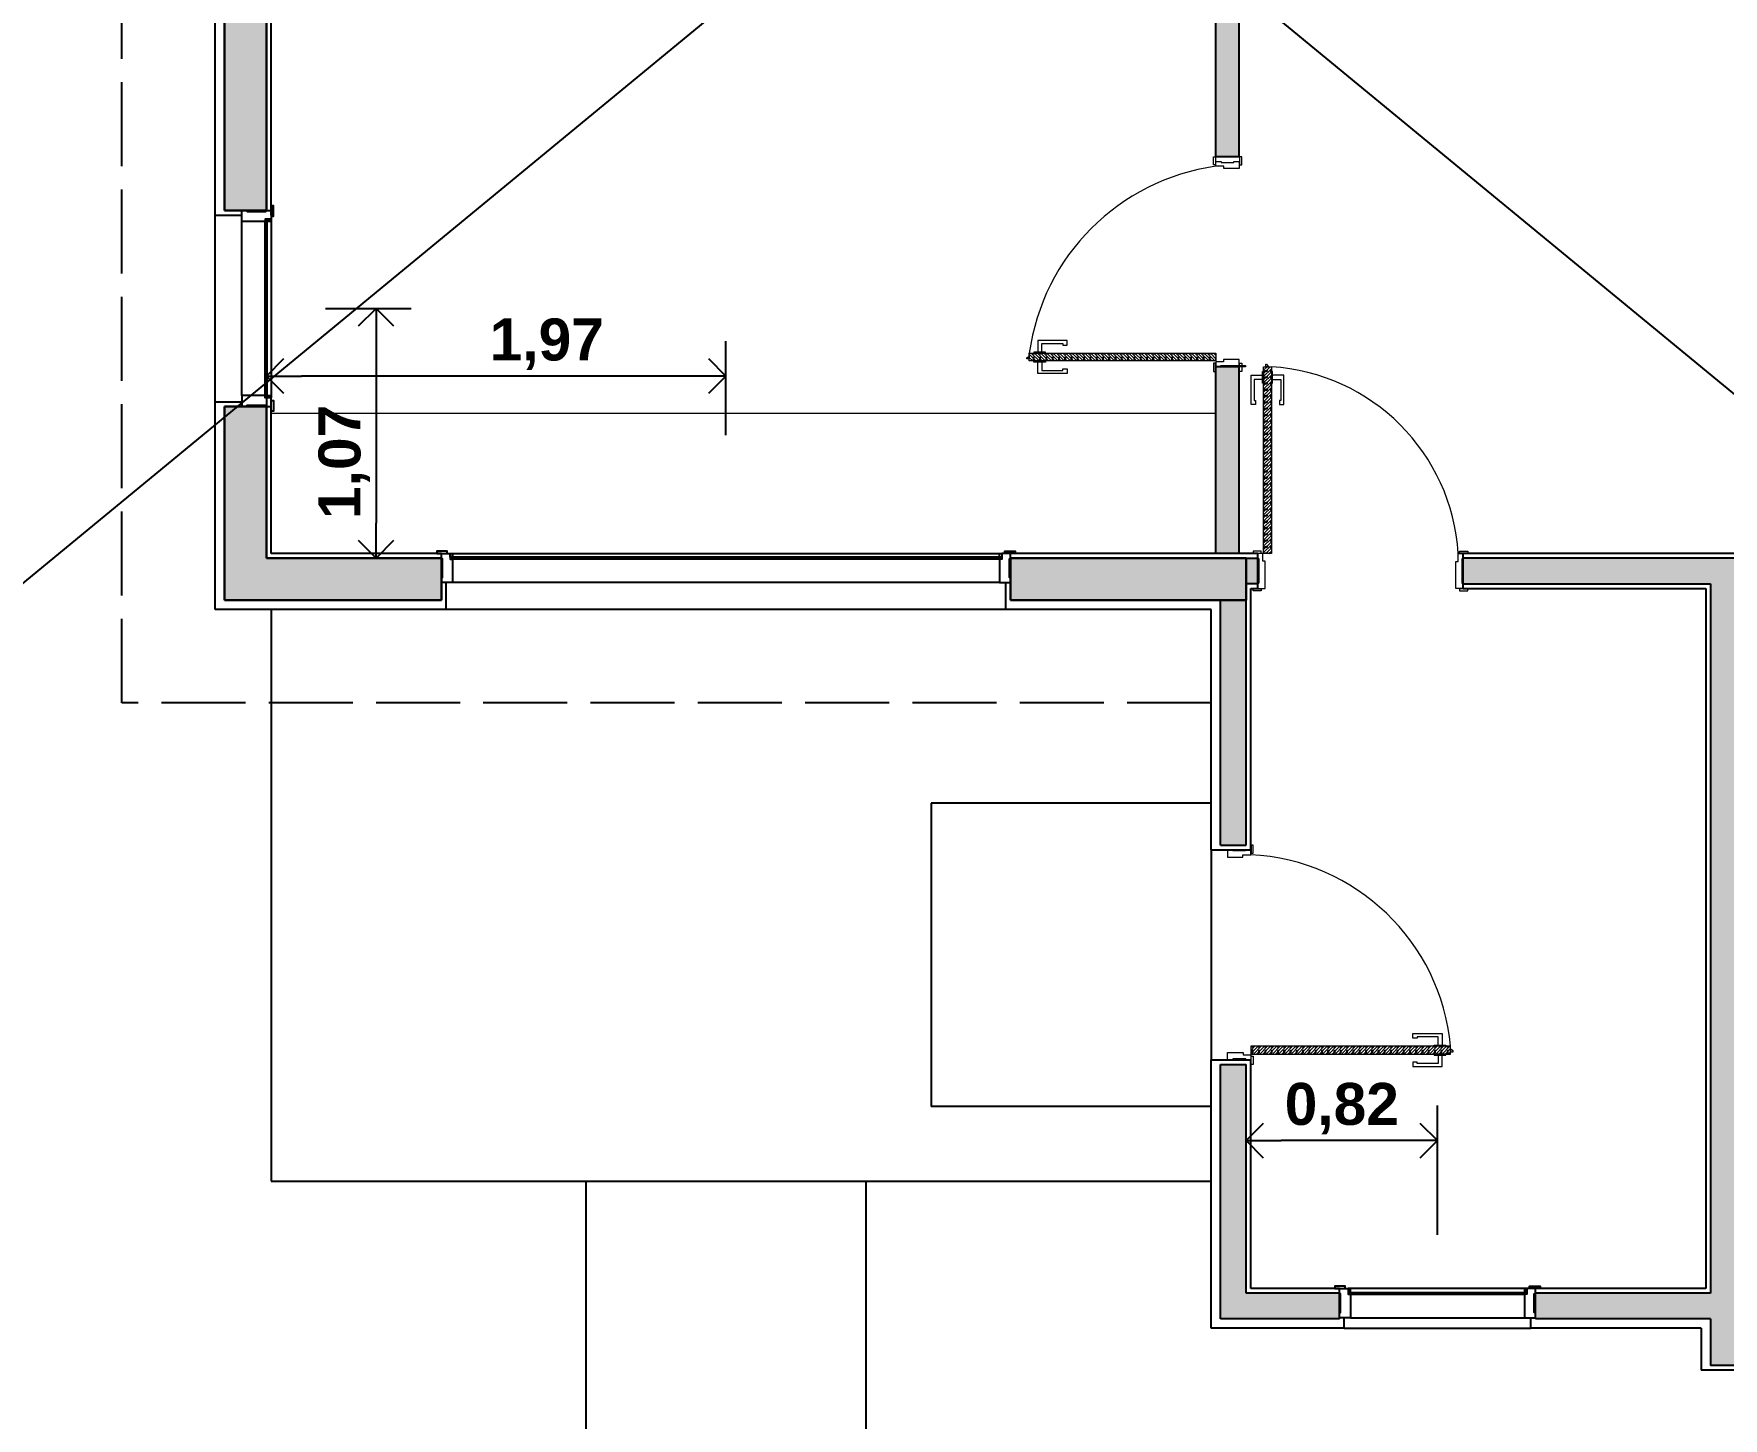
# Model space of a CAD drawing. Header units: millimetres. Extents: x 1416 to 3571, y 1446 to 1743.
# Drawn here: x 1431.15 to 1438.39, y 1486.88 to 1492.81 of the extents above; entities that cross this region are included whole.
import ezdxf

# ---------------------------------------------------------------- set-up
doc = ezdxf.new("R2010")
doc.units = ezdxf.units.MM
doc.header["$PDMODE"] = 3
doc.linetypes.add('ACAD_ISO02W100', pattern=[15, 12, -3])
for name, color, linetype in [('2 - Pisos', 252, 'Continuous'), ('2-Muro 15', 160, 'Continuous'), ('2-Revoques', 7, 'Continuous'), ('2-Sanitarios', 86, 'Continuous'), ('3-Replanteo Carpinterías', 30, 'Continuous'), ('3-Ventanas', 7, 'Continuous')]:
    doc.layers.add(name, color=color, linetype=linetype)
doc.layers.add('2-Muro 20', color=10, linetype='Continuous', lineweight=30)
doc.layers.add('3-Puertas', color=7, linetype='Continuous', lineweight=0)
doc.layers.add('madera', color=7, linetype='Continuous', lineweight=18, true_color=0x997033)
doc.styles.add('SANSSERIFBOLD', font='sasb____.pfb')
doc.dimstyles.new('cota de flecha 1en100', dxfattribs={"dimtxt": 0.18, "dimasz": 0.15, "dimexe": 0.15, "dimexo": 0, "dimgap": 0.025, "dimtad": 1, "dimtxsty": 'SANSSERIFBOLD', "dimblk": 'OPEN90', "dimcen": 0.3, "dimadec": 0, "dimazin": 0, "dimtfac": 1, "dimtmove": 0, "dimatfit": 3, "dimldrblk": 'OPEN90', "dimfxl": 1, "dimarcsym": 0})
pattern_1 = [(0, (-91.191726, 0), (0.009921875, 0.01984375), [0, -0.01984375])]

# ---------------------------------------------------------------- blocks, each defined once
blk = doc.blocks.new('_Open90')
at = {"color": 0, "linetype": 'ByBlock', "lineweight": -2}
for p, q in [((-0.5, 0.5), (0, 0)), ((0, 0), (-1, 0)), ((0, 0), (-0.5, -0.5))]:
    blk.add_line(p, q, dxfattribs=at)
blk = doc.blocks.new('*D93')
at = {"layer": '3-Replanteo Carpinterías', "color": 0, "lineweight": -2}
for p, q in [((1432.3963, 1491.6359), (1432.7637, 1491.6359)), ((1432.6137, 1491.4859), (1432.6137, 1490.7159)), ((1432.3728, 1490.5659), (1432.7637, 1490.5659))]:
    blk.add_line(p, q, dxfattribs=at)
at = {"layer": 'Defpoints', "color": 0}
for p in [(1432.3963, 1491.6359), (1432.3728, 1490.5659), (1432.6137, 1490.5659)]:
    blk.add_point(p, dxfattribs=at)
at = {"layer": '3-Replanteo Carpinterías', "color": 0, "lineweight": -2, "xscale": 0.15, "yscale": 0.15, "zscale": 0.15}
for p, rotation in [((1432.6137, 1491.6359), 90), ((1432.6137, 1490.5659), 270)]:
    blk.add_blockref('_Open90', p, dxfattribs=dict(at, rotation=rotation))
at = {"layer": '3-Replanteo Carpinterías', "color": 0, "insert": (1432.4771, 1490.9783), "char_height": 0.18, "attachment_point": 5, "rotation": 90, "style": 'SANSSERIFBOLD'}
blk.add_mtext('1,07', dxfattribs=at)
blk = doc.blocks.new('*D96')
at = {"layer": '3-Replanteo Carpinterías', "color": 0, "lineweight": -2}
for p, q in [((1432.1435, 1491.5612), (1432.1435, 1491.1959)), ((1434.1135, 1491.092), (1434.1135, 1491.4959)), ((1433.9635, 1491.3459), (1432.2935, 1491.3459))]:
    blk.add_line(p, q, dxfattribs=at)
at = {"layer": 'Defpoints', "color": 0}
for p in [(1432.1435, 1491.5612), (1432.1435, 1491.3459), (1434.1135, 1491.092)]:
    blk.add_point(p, dxfattribs=at)
at = {"layer": '3-Replanteo Carpinterías', "color": 0, "lineweight": -2, "xscale": 0.15, "yscale": 0.15, "zscale": 0.15, "rotation": 180}
blk.add_blockref('_Open90', (1432.1435, 1491.3459), dxfattribs=at)
at = {"layer": '3-Replanteo Carpinterías', "color": 0, "lineweight": -2, "xscale": 0.15, "yscale": 0.15, "zscale": 0.15}
blk.add_blockref('_Open90', (1434.1135, 1491.3459), dxfattribs=at)
at = {"layer": '3-Replanteo Carpinterías', "color": 0, "insert": (1433.3455, 1491.4825), "char_height": 0.18, "attachment_point": 5, "style": 'SANSSERIFBOLD'}
blk.add_mtext('1,97', dxfattribs=at)
blk = doc.blocks.new('*D97')
at = {"layer": '3-Replanteo Carpinterías', "color": 0, "lineweight": -2}
for p, q in [((1436.3435, 1487.7929), (1436.3435, 1488.2201)), ((1437.1635, 1487.6662), (1437.1635, 1488.2201)), ((1437.0135, 1488.0701), (1436.4935, 1488.0701))]:
    blk.add_line(p, q, dxfattribs=at)
at = {"layer": 'Defpoints', "color": 0}
for p in [(1436.3435, 1488.0701), (1436.3435, 1487.7929), (1437.1635, 1487.6662)]:
    blk.add_point(p, dxfattribs=at)
at = {"layer": '3-Replanteo Carpinterías', "color": 0, "lineweight": -2, "xscale": 0.15, "yscale": 0.15, "zscale": 0.15, "rotation": 180}
blk.add_blockref('_Open90', (1436.3435, 1488.0701), dxfattribs=at)
at = {"layer": '3-Replanteo Carpinterías', "color": 0, "lineweight": -2, "xscale": 0.15, "yscale": 0.15, "zscale": 0.15}
blk.add_blockref('_Open90', (1437.1635, 1488.0701), dxfattribs=at)
at = {"layer": '3-Replanteo Carpinterías', "color": 0, "insert": (1436.7535, 1488.2067), "char_height": 0.18, "attachment_point": 5, "style": 'SANSSERIFBOLD'}
blk.add_mtext('0,82', dxfattribs=at)

msp = doc.modelspace()

# ---------------------------------------------------------------- hatches: boundary and pattern name
at = {"layer": '2-Muro 15'}
h = msp.add_hatch(dxfattribs=at)
h.set_pattern_fill('DOTS', color=256, scale=0.0125, style=0)
h.set_pattern_definition(pattern_1)
h.paths.add_polyline_path([(1442.1835, 1492.3159), (1441.8635, 1492.3159), (1441.6835, 1492.3159), (1439.5835, 1492.3159), (1439.5835, 1492.2059), (1442.1835, 1492.2059)])
h.paths.add_polyline_path([(1442.1835, 1490.5659), (1439.3735, 1490.5659), (1439.3735, 1490.4559), (1440.0935, 1490.4559), (1440.0935, 1487.2159), (1439.3335, 1487.2159), (1439.3335, 1487.1059), (1440.2035, 1487.1059), (1440.2035, 1490.4559), (1442.1835, 1490.4559)])
h.paths.add_polyline_path([(1438.4935, 1490.5659), (1437.2735, 1490.5659), (1437.2735, 1490.4559), (1438.3335, 1490.4559), (1438.3335, 1487.4159), (1437.5835, 1487.4159), (1437.5835, 1487.3059), (1438.3335, 1487.3059), (1438.3335, 1487.1059), (1438.4935, 1487.1059), (1438.4935, 1487.2159), (1438.4435, 1487.2159), (1438.4435, 1490.4559), (1438.4935, 1490.4559)])
h.paths.add_polyline_path([(1436.3435, 1490.3859), (1436.2335, 1490.3859), (1436.2335, 1489.3359), (1436.3435, 1489.3359)])
h.paths.add_polyline_path([(1436.3935, 1490.5659), (1436.3435, 1490.5659), (1436.3435, 1490.4559), (1436.3935, 1490.4559)])
h.paths.add_polyline_path([(1436.3435, 1488.3959), (1436.2335, 1488.3959), (1436.2335, 1487.3059), (1436.7435, 1487.3059), (1436.7435, 1487.4159), (1436.3435, 1487.4159)])
at = {"layer": '2-Muro 20'}
h = msp.add_hatch(dxfattribs=at)
h.set_pattern_fill('DOTS', color=256, scale=0.0125, style=0)
h.set_pattern_definition(pattern_1)
h.paths.add_polyline_path([(1439.5935, 1495.3559), (1439.5935, 1495.5359), (1438.9835, 1495.5359), (1438.9835, 1495.3559)])
h.paths.add_polyline_path([(1441.8635, 1495.5359), (1441.6335, 1495.5359), (1441.6335, 1495.3559), (1441.6835, 1495.3559), (1441.6835, 1495.3059), (1441.8635, 1495.3059)])
h.paths.add_polyline_path([(1441.6835, 1492.3159), (1441.8635, 1492.3159), (1441.8635, 1494.7159), (1441.6835, 1494.7159)])
h.paths.add_polyline_path([(1442.3635, 1492.3159), (1442.1835, 1492.3159), (1442.1835, 1491.3559), (1442.3635, 1491.3559)])
h.paths.add_polyline_path([(1442.3635, 1490.4559), (1442.3635, 1490.6159), (1442.1835, 1490.6159), (1442.1835, 1490.4559)])
h.paths.add_polyline_path([(1431.9635, 1492.0559), (1432.1435, 1492.0559), (1432.1435, 1494.4659), (1431.9635, 1494.4659)])
h.paths.add_polyline_path([(1432.8935, 1495.3559), (1432.8935, 1495.5359), (1431.9635, 1495.5359), (1431.9635, 1495.3059), (1432.1435, 1495.3059), (1432.1435, 1495.3559)])
h.paths.add_polyline_path([(1435.3335, 1495.5359), (1435.3335, 1495.3559), (1436.5435, 1495.3559), (1436.5435, 1495.5359)])
h.paths.add_polyline_path([(1435.3335, 1490.5659), (1435.3335, 1490.3859), (1436.3435, 1490.3859), (1436.3435, 1490.5659)])
h.paths.add_polyline_path([(1432.8935, 1490.3859), (1432.8935, 1490.5659), (1432.1435, 1490.5659), (1432.1435, 1491.2159), (1431.9635, 1491.2159), (1431.9635, 1490.3859)])
at = {"layer": '2-Revoques'}
h = msp.add_hatch(dxfattribs=at)
h.set_pattern_fill('DOTS', color=256, scale=0.0125, style=0)
h.set_pattern_definition(pattern_1)
h.paths.add_polyline_path([(1439.3735, 1489.4259), (1439.3735, 1489.4034), (1439.3735, 1489.3259), (1440.0635, 1489.3259), (1440.0635, 1489.4259)])
h.paths.add_polyline_path([(1436.2135, 1490.5859), (1436.3135, 1490.5859), (1436.3135, 1491.3859), (1436.2135, 1491.3859)])
h.paths.add_polyline_path([(1436.3135, 1495.3356), (1436.2135, 1495.3356), (1436.2135, 1492.2859), (1436.3135, 1492.2859)])
h.paths.add_polyline_path([(1438.4935, 1489.4259), (1438.4735, 1489.4259), (1438.4735, 1489.3259), (1438.4935, 1489.3259), (1438.4935, 1489.3484)])
at = {"layer": '3-Puertas'}
h = msp.add_hatch(dxfattribs=at)
h.set_pattern_fill('CORK', color=252, scale=0.003, angle=855, style=0)
h.set_pattern_definition([(135, (1552.006792, 1369.808125), (-0.0067351921, -0.0067351921), []), (270, (1552.006792, 1369.81486), (0.02694078, -1e-17), [0.01347039, -0.01347039]), (270, (1552.005108, 1369.816544), (0.02694078, -1e-17), [0.01347039, -0.01347039]), (270, (1552.003424, 1369.818228), (0.02694078, -1e-17), [0.01347039, -0.01347039])])
h.paths.add_polyline_path([(1435.4138, 1491.444), (1436.2138, 1491.444), (1436.2138, 1491.4108), (1435.4138, 1491.4108)])
h = msp.add_hatch(dxfattribs=at)
h.set_pattern_fill('CORK', color=252, scale=0.003, angle=765, style=0)
h.set_pattern_definition([(45, (1314.815751, 1374.792643), (-0.0067351921, 0.0067351921), []), (180, (1314.822486, 1374.792643), (-1e-17, -0.02694078), [0.01347039, -0.01347039]), (180, (1314.82417, 1374.794326), (-1e-17, -0.02694078), [0.01347039, -0.01347039]), (180, (1314.825854, 1374.79601), (-1e-17, -0.02694078), [0.01347039, -0.01347039])])
h.paths.add_polyline_path([(1436.4516, 1491.3856), (1436.4516, 1490.5856), (1436.4184, 1490.5856), (1436.4184, 1491.3856)])
h = msp.add_hatch(dxfattribs=at)
h.set_pattern_fill('CORK', color=252, scale=0.003, angle=675, style=0)
h.set_pattern_definition([(45, (1320.470269, 1366.838125), (0.0067351921, -0.0067351921), []), (270, (1320.470269, 1366.84486), (-0.02694078, -1e-17), [0.01347039, -0.01347039]), (270, (1320.471952, 1366.846544), (-0.02694078, -1e-17), [0.01347039, -0.01347039]), (270, (1320.473636, 1366.848228), (-0.02694078, -1e-17), [0.01347039, -0.01347039])])
h.paths.add_polyline_path([(1437.22, 1488.474), (1436.3633, 1488.474), (1436.3633, 1488.4408), (1437.22, 1488.4408)])

# ---------------------------------------------------------------- linework, layer by layer
at = {"color": 2, "linetype": 'ACAD_ISO02W100', "ltscale": 0.03}
for p, q in [((1431.5235, 1489.9459), (1431.5235, 1498.4759)), ((1436.1935, 1489.9459), (1431.5235, 1489.9459))]:
    msp.add_line(p, q, dxfattribs=at)
at = {"layer": '2 - Pisos'}
for p, q in [((1432.1635, 1490.3459), (1432.1635, 1487.8959)), ((1436.1935, 1489.5159), (1434.9935, 1489.5159)), ((1434.9935, 1489.5159), (1434.9935, 1488.2159)), ((1436.1935, 1489.3159), (1436.1935, 1488.4159)), ((1436.1935, 1488.2159), (1434.9935, 1488.2159)), ((1432.1635, 1487.8959), (1436.1935, 1487.8959)), ((1433.5135, 1487.8959), (1433.5135, 1482.0859)), ((1434.7135, 1487.8959), (1434.7135, 1482.0859))]:
    msp.add_line(p, q, dxfattribs=at)
at = {"layer": '2-Muro 15'}
for p, q in [((1436.3435, 1490.5659), (1436.3935, 1490.5659)), ((1436.3935, 1490.5659), (1436.3935, 1490.4559)), ((1438.4935, 1490.5659), (1437.2735, 1490.5659)), ((1437.2735, 1490.4559), (1437.2735, 1490.5659)), ((1436.3935, 1490.4559), (1436.3435, 1490.4559)), ((1437.2735, 1490.4559), (1438.3335, 1490.4559)), ((1438.3335, 1490.4559), (1438.3335, 1487.4159)), ((1436.2335, 1489.3359), (1436.2335, 1490.3859)), ((1436.3435, 1489.3359), (1436.3435, 1490.3859)), ((1436.2335, 1489.3359), (1436.3435, 1489.3359)), ((1436.2335, 1487.3059), (1436.2335, 1488.3959)), ((1436.2335, 1488.3959), (1436.3435, 1488.3959)), ((1436.3435, 1487.4159), (1436.3435, 1488.3959)), ((1436.7435, 1487.4159), (1436.3435, 1487.4159)), ((1436.7435, 1487.3059), (1436.7435, 1487.4159)), ((1436.7435, 1487.3159), (1436.7435, 1487.4159)), ((1438.3335, 1487.4159), (1437.5835, 1487.4159)), ((1437.5835, 1487.3059), (1437.5835, 1487.4159)), ((1437.5835, 1487.3159), (1437.5835, 1487.4159)), ((1436.7435, 1487.3059), (1436.2335, 1487.3059)), ((1438.3335, 1487.3059), (1437.5835, 1487.3059)), ((1438.3335, 1487.3059), (1438.3335, 1487.1059)), ((1438.4935, 1487.1059), (1438.3335, 1487.1059))]:
    msp.add_line(p, q, dxfattribs=at)
at = {"layer": '2-Muro 20'}
for p, q in [((1431.9635, 1492.0559), (1431.9635, 1494.4659)), ((1432.1435, 1492.0559), (1432.1435, 1494.4659)), ((1432.1435, 1492.0559), (1431.9635, 1492.0559)), ((1431.9635, 1490.3859), (1431.9635, 1491.2159)), ((1432.1435, 1491.2159), (1431.9635, 1491.2159)), ((1432.1435, 1490.5659), (1432.1435, 1491.2159)), ((1432.8935, 1490.5659), (1432.1435, 1490.5659)), ((1432.8935, 1490.5659), (1432.8935, 1490.3859)), ((1436.3435, 1490.5659), (1435.3335, 1490.5659)), ((1435.3335, 1490.5659), (1435.3335, 1490.3859)), ((1436.3435, 1490.3859), (1436.3435, 1490.5659)), ((1432.8935, 1490.3859), (1431.9635, 1490.3859)), ((1436.3435, 1490.3859), (1435.3335, 1490.3859))]:
    msp.add_line(p, q, dxfattribs=at)
at = {"layer": '2-Revoques'}
for p, q in [((1436.2135, 1492.2859), (1436.2135, 1495.3359)), ((1436.3135, 1492.2859), (1436.3135, 1495.3359)), ((1431.9235, 1492.0359), (1431.9235, 1494.4859)), ((1432.1635, 1492.0359), (1432.1635, 1494.4659)), ((1436.3135, 1492.2859), (1436.2135, 1492.2859)), ((1436.2135, 1490.5859), (1436.2135, 1491.3859)), ((1436.3135, 1491.3859), (1436.2135, 1491.3859)), ((1436.3135, 1490.5859), (1436.3135, 1491.3859)), ((1431.9235, 1490.3459), (1431.9235, 1491.2359)), ((1432.1635, 1490.5859), (1432.1635, 1491.2359)), ((1432.8935, 1490.5859), (1432.1635, 1490.5859)), ((1436.3935, 1490.5859), (1435.3335, 1490.5859)), ((1436.3935, 1490.4359), (1436.3935, 1490.5859)), ((1438.4935, 1490.5859), (1437.2735, 1490.5859)), ((1437.2735, 1490.4359), (1437.2735, 1490.5859)), ((1436.3635, 1489.3159), (1436.3635, 1490.4359)), ((1436.3635, 1490.4359), (1436.3935, 1490.4359)), ((1437.2735, 1490.4359), (1438.3135, 1490.4359)), ((1438.3135, 1490.4359), (1438.3135, 1487.4359)), ((1432.9135, 1490.3459), (1431.9235, 1490.3459)), ((1436.1935, 1490.3459), (1435.3135, 1490.3459)), ((1436.1935, 1489.3159), (1436.1935, 1490.3459)), ((1436.1935, 1489.3159), (1436.3635, 1489.3159)), ((1436.1935, 1487.2659), (1436.1935, 1488.4159)), ((1436.1935, 1488.4159), (1436.3635, 1488.4159)), ((1436.3635, 1487.4359), (1436.3635, 1488.4159)), ((1436.7435, 1487.4359), (1436.3635, 1487.4359)), ((1438.3135, 1487.4359), (1437.5835, 1487.4359)), ((1436.7635, 1487.2659), (1436.1935, 1487.2659)), ((1438.2935, 1487.2659), (1437.5635, 1487.2659)), ((1438.2935, 1487.2659), (1438.2935, 1487.0859)), ((1438.5135, 1487.0859), (1438.2935, 1487.0859))]:
    msp.add_line(p, q, dxfattribs=at)
for points in [[(1431.9235, 1492.0359), (1432.0385, 1492.0359), (1432.0385, 1492.0559), (1432.1635, 1492.0559)], [(1431.9235, 1491.2359), (1432.0385, 1491.2359), (1432.0385, 1491.2159), (1432.1635, 1491.2159)], [(1432.9135, 1490.3459), (1432.9135, 1490.4609), (1432.8935, 1490.4609), (1432.8935, 1490.5863)], [(1435.3135, 1490.3459), (1435.3135, 1490.4609), (1435.3335, 1490.4609), (1435.3335, 1490.5863)], [(1436.7635, 1487.2659), (1436.7635, 1487.3109), (1436.7435, 1487.3109), (1436.7435, 1487.4359)], [(1437.5635, 1487.2659), (1437.5635, 1487.3109), (1437.5835, 1487.3109), (1437.5835, 1487.4359)]]:
    msp.add_lwpolyline(points, dxfattribs=at)
at = {"layer": '2-Sanitarios'}
for p, q in [((1454.1141, 1478.355), (1416.4031, 1509.4147)), ((1454.1141, 1509.4147), (1416.4031, 1478.355))]:
    msp.add_line(p, q, dxfattribs=at)
at = {"layer": '3-Puertas', "color": 2}
for points in [[(1436.2128, 1492.2859), (1436.2128, 1492.2509), (1436.2031, 1492.2509), (1436.2031, 1492.2859), (1436.2128, 1492.2859)], [(1436.2135, 1492.2447), (1436.2135, 1492.2447), (1436.2135, 1492.2447), (1436.2135, 1492.2659), (1436.236, 1492.2659), (1436.236, 1492.261), (1436.291, 1492.261), (1436.291, 1492.2659), (1436.3135, 1492.2659), (1436.3135, 1492.2659), (1436.3135, 1492.2347), (1436.3135, 1492.2347), (1436.3135, 1492.2347), (1436.3135, 1492.2347), (1436.2479, 1492.2347), (1436.2479, 1492.2347), (1436.2479, 1492.2347), (1436.2479, 1492.2447), (1436.2135, 1492.2447)], [(1436.3147, 1492.2859), (1436.3147, 1492.2509), (1436.3243, 1492.2509), (1436.3243, 1492.2859), (1436.3147, 1492.2859)], [(1436.2128, 1491.3659), (1436.2128, 1491.4009), (1436.2031, 1491.4009), (1436.2031, 1491.3659), (1436.2128, 1491.3659)], [(1436.2135, 1491.4071), (1436.2135, 1491.4071), (1436.2135, 1491.4071), (1436.2135, 1491.3859), (1436.2352, 1491.3859), (1436.2352, 1491.3908), (1436.341, 1491.3908), (1436.341, 1491.3859), (1436.3135, 1491.3859), (1436.3135, 1491.3859), (1436.3135, 1491.4171), (1436.3135, 1491.4171), (1436.3135, 1491.4171), (1436.3135, 1491.4171), (1436.247, 1491.4171), (1436.247, 1491.4171), (1436.247, 1491.4171), (1436.247, 1491.4071), (1436.2135, 1491.4071)], [(1436.3147, 1491.3659), (1436.3147, 1491.4007), (1436.3243, 1491.4007), (1436.3243, 1491.3659), (1436.3147, 1491.3659)], [(1436.3735, 1490.5867), (1436.4085, 1490.5867), (1436.4085, 1490.5963), (1436.3735, 1490.5963), (1436.3735, 1490.5867)], [(1436.4147, 1490.5859), (1436.4147, 1490.5859), (1436.4147, 1490.5859), (1436.3935, 1490.5859), (1436.3935, 1490.5643), (1436.3984, 1490.5643), (1436.3984, 1490.4584), (1436.3935, 1490.4584), (1436.3935, 1490.4359), (1436.3935, 1490.4359), (1436.4247, 1490.4359), (1436.4247, 1490.4359), (1436.4247, 1490.4359), (1436.4247, 1490.4359), (1436.4247, 1490.5524), (1436.4247, 1490.5524), (1436.4247, 1490.5524), (1436.4147, 1490.5524), (1436.4147, 1490.5859)], [(1437.2523, 1490.5859), (1437.2523, 1490.5859), (1437.2523, 1490.5859), (1437.2735, 1490.5859), (1437.2735, 1490.5634), (1437.2686, 1490.5634), (1437.2686, 1490.4584), (1437.2735, 1490.4584), (1437.2735, 1490.4359), (1437.2735, 1490.4359), (1437.2423, 1490.4359), (1437.2423, 1490.4359), (1437.2423, 1490.4359), (1437.2423, 1490.4359), (1437.2423, 1490.5515), (1437.2423, 1490.5515), (1437.2423, 1490.5515), (1437.2523, 1490.5515), (1437.2523, 1490.5859)], [(1437.2935, 1490.5867), (1437.2586, 1490.5867), (1437.2586, 1490.5963), (1437.2935, 1490.5963), (1437.2935, 1490.5867)], [(1436.3735, 1490.4348), (1436.4084, 1490.4348), (1436.4084, 1490.4251), (1436.3735, 1490.4251), (1436.3735, 1490.4348)], [(1437.2935, 1490.4348), (1437.2586, 1490.4348), (1437.2586, 1490.4251), (1437.2935, 1490.4251), (1437.2935, 1490.4348)], [(1436.3635, 1489.2947), (1436.3635, 1489.2947), (1436.3635, 1489.2947), (1436.3635, 1489.3159), (1436.341, 1489.3159), (1436.341, 1489.311), (1436.286, 1489.311), (1436.286, 1489.3159), (1436.2635, 1489.3159), (1436.2635, 1489.3159), (1436.2635, 1489.2847), (1436.2635, 1489.2847), (1436.2635, 1489.2847), (1436.2635, 1489.2847), (1436.3292, 1489.2847), (1436.3292, 1489.2847), (1436.3292, 1489.2847), (1436.3292, 1489.2947), (1436.3635, 1489.2947)], [(1436.3643, 1489.3359), (1436.3643, 1489.3009), (1436.374, 1489.3009), (1436.374, 1489.3359), (1436.3643, 1489.3359)], [(1436.3635, 1488.4371), (1436.3635, 1488.4371), (1436.3635, 1488.4371), (1436.3635, 1488.4159), (1436.3419, 1488.4159), (1436.3419, 1488.4208), (1436.286, 1488.4208), (1436.286, 1488.4159), (1436.2635, 1488.4159), (1436.2635, 1488.4159), (1436.2635, 1488.4471), (1436.2635, 1488.4471), (1436.2635, 1488.4471), (1436.2635, 1488.4471), (1436.33, 1488.4471), (1436.33, 1488.4471), (1436.33, 1488.4471), (1436.33, 1488.4371), (1436.3635, 1488.4371)], [(1436.3643, 1488.3959), (1436.3643, 1488.4309), (1436.374, 1488.4309), (1436.374, 1488.3959), (1436.3643, 1488.3959)]]:
    msp.add_lwpolyline(points, dxfattribs=at)
for points in [[(1435.4138, 1491.444), (1436.2138, 1491.444), (1436.2138, 1491.4108), (1435.4138, 1491.4108)], [(1436.4516, 1491.3856), (1436.4516, 1490.5856), (1436.4184, 1490.5856), (1436.4184, 1491.3856)], [(1437.22, 1488.474), (1436.3633, 1488.474), (1436.3633, 1488.4408), (1437.22, 1488.4408)]]:
    msp.add_lwpolyline(points, close=True, dxfattribs=at)
at = {"layer": '3-Puertas', "color": 7}
for points in [[(1435.4338, 1491.449), (1435.4338, 1491.444), (1435.4838, 1491.444), (1435.4838, 1491.449)], [(1435.4138, 1491.4314), (1435.4138, 1491.4197), (1435.4027, 1491.4197), (1435.4027, 1491.4237)], [(1435.4338, 1491.4058), (1435.4338, 1491.4108), (1435.4838, 1491.4108), (1435.4838, 1491.4058)], [(1436.439, 1491.3856), (1436.4274, 1491.3856), (1436.4274, 1491.3968), (1436.4313, 1491.3968)], [(1436.4134, 1491.3656), (1436.4184, 1491.3656), (1436.4184, 1491.3156), (1436.4134, 1491.3156)], [(1436.4566, 1491.3656), (1436.4516, 1491.3656), (1436.4516, 1491.3156), (1436.4566, 1491.3156)], [(1437.2, 1488.479), (1437.2, 1488.474), (1437.15, 1488.474), (1437.15, 1488.479)], [(1437.2, 1488.4358), (1437.2, 1488.4408), (1437.15, 1488.4408), (1437.15, 1488.4358)], [(1437.22, 1488.4614), (1437.22, 1488.4497), (1437.2312, 1488.4497), (1437.2312, 1488.4537)]]:
    msp.add_lwpolyline(points, close=True, dxfattribs=at)
for points in [[(1435.4678, 1491.449), (1435.4678, 1491.485), (1435.5577, 1491.485), (1435.5577, 1491.4783), (1435.5758, 1491.4783), (1435.5758, 1491.498), (1435.4498, 1491.498), (1435.4498, 1491.449)], [(1435.4678, 1491.4058), (1435.4678, 1491.3698), (1435.5577, 1491.3698), (1435.5577, 1491.3765), (1435.5758, 1491.3765), (1435.5758, 1491.3568), (1435.4498, 1491.3568), (1435.4498, 1491.4058)], [(1436.4134, 1491.3316), (1436.3774, 1491.3316), (1436.3774, 1491.2417), (1436.3841, 1491.2417), (1436.3841, 1491.2236), (1436.3644, 1491.2236), (1436.3644, 1491.3496), (1436.4134, 1491.3496)], [(1436.4566, 1491.3316), (1436.4926, 1491.3316), (1436.4926, 1491.2417), (1436.4859, 1491.2417), (1436.4859, 1491.2236), (1436.5056, 1491.2236), (1436.5056, 1491.3496), (1436.4566, 1491.3496)], [(1437.166, 1488.479), (1437.166, 1488.515), (1437.0761, 1488.515), (1437.0761, 1488.5083), (1437.058, 1488.5083), (1437.058, 1488.528), (1437.184, 1488.528), (1437.184, 1488.479)], [(1437.166, 1488.4358), (1437.166, 1488.3998), (1437.0761, 1488.3998), (1437.0761, 1488.4065), (1437.058, 1488.4065), (1437.058, 1488.3868), (1437.184, 1488.3868), (1437.184, 1488.4358)]]:
    msp.add_lwpolyline(points, dxfattribs=at)
at = {"layer": '3-Puertas', "color": 251}
for centre, radius, start, end in [((1436.3435, 1491.3152), 0.9386, 97.95983, 172.10956), ((1436.3996, 1490.5328), 0.8544, 3.56312, 86.50627), ((1436.3171, 1488.3889), 0.907, 5.38255, 87.06357)]:
    msp.add_arc(centre, radius, start, end, dxfattribs=at)
at = {"layer": '3-Ventanas'}
for p, q in [((1431.9235, 1491.2359), (1431.9235, 1492.0359)), ((1432.0385, 1491.2631), (1432.0385, 1492.0087)), ((1432.1635, 1492.0087), (1432.1635, 1491.2631)), ((1432.9407, 1490.5859), (1435.2864, 1490.5859)), ((1435.2863, 1490.4609), (1432.9407, 1490.4609)), ((1435.3135, 1490.3459), (1432.9135, 1490.3459)), ((1437.5364, 1487.4359), (1436.7907, 1487.4359)), ((1436.7635, 1487.2659), (1437.5635, 1487.2659)), ((1436.7907, 1487.3109), (1437.5364, 1487.3109))]:
    msp.add_line(p, q, dxfattribs=at)
at = {"layer": '3-Ventanas', "color": 252}
for p, q in [((1432.1386, 1491.2631), (1432.1386, 1492.0087)), ((1435.2863, 1490.561), (1432.9407, 1490.561)), ((1436.7907, 1487.411), (1437.5364, 1487.411))]:
    msp.add_line(p, q, dxfattribs=at)
at = {"layer": '3-Ventanas', "color": 1}
for p, q in [((1432.14, 1492.0167), (1432.145, 1492.0167)), ((1432.14, 1492.0067), (1432.14, 1491.2651)), ((1432.145, 1492.0067), (1432.145, 1491.2651)), ((1432.14, 1491.2551), (1432.145, 1491.2551)), ((1432.9327, 1490.5624), (1432.9327, 1490.5674)), ((1432.9427, 1490.5674), (1435.2843, 1490.5674)), ((1432.9427, 1490.5624), (1435.2843, 1490.5624)), ((1435.2943, 1490.5624), (1435.2943, 1490.5674)), ((1436.7827, 1487.4124), (1436.7827, 1487.4174)), ((1437.5344, 1487.4174), (1436.7927, 1487.4174)), ((1437.5344, 1487.4124), (1436.7927, 1487.4124)), ((1437.5443, 1487.4124), (1437.5443, 1487.4174))]:
    msp.add_line(p, q, dxfattribs=at)
at = {"layer": '3-Ventanas', "color": 251}
for p, q in [((1432.147, 1491.2631), (1432.147, 1492.0087)), ((1435.2863, 1490.5693), (1432.9407, 1490.5693)), ((1436.7907, 1487.4193), (1437.5364, 1487.4193))]:
    msp.add_line(p, q, dxfattribs=at)
at = {"layer": '3-Ventanas', "color": 2}
for points in [[(1432.0385, 1492.0087), (1432.0385, 1492.0087), (1432.0385, 1492.0087), (1432.0385, 1492.0559), (1432.061, 1492.0559), (1432.061, 1492.051), (1432.141, 1492.051), (1432.141, 1492.0559), (1432.1635, 1492.0559), (1432.1635, 1492.0559), (1432.1635, 1492.0187), (1432.1635, 1492.0187), (1432.1635, 1492.0187), (1432.1635, 1492.0187), (1432.1386, 1492.0187), (1432.1386, 1492.0087), (1432.1386, 1492.0087), (1432.1386, 1492.0087), (1432.0385, 1492.0087)], [(1432.1639, 1492.0759), (1432.1639, 1492.0309), (1432.1736, 1492.0309), (1432.1736, 1492.0759), (1432.1639, 1492.0759)], [(1432.0385, 1491.2631), (1432.0385, 1491.2631), (1432.0385, 1491.2631), (1432.0385, 1491.2159), (1432.061, 1491.2159), (1432.061, 1491.2208), (1432.141, 1491.2208), (1432.141, 1491.2159), (1432.1635, 1491.2159), (1432.1635, 1491.2159), (1432.1635, 1491.2531), (1432.1635, 1491.2531), (1432.1635, 1491.2531), (1432.1635, 1491.2531), (1432.1386, 1491.2531), (1432.1386, 1491.2631), (1432.1386, 1491.2631), (1432.1386, 1491.2631), (1432.0385, 1491.2631)], [(1432.1639, 1491.1959), (1432.1639, 1491.2409), (1432.1736, 1491.2409), (1432.1736, 1491.1959), (1432.1639, 1491.1959)], [(1432.8735, 1490.5863), (1432.9185, 1490.5863), (1432.9185, 1490.596), (1432.8735, 1490.596), (1432.8735, 1490.5863)], [(1432.9407, 1490.4609), (1432.9407, 1490.4609), (1432.9407, 1490.4609), (1432.8935, 1490.4609), (1432.8935, 1490.4834), (1432.8984, 1490.4834), (1432.8984, 1490.5634), (1432.8935, 1490.5634), (1432.8935, 1490.5859), (1432.8935, 1490.5859), (1432.9307, 1490.5859), (1432.9307, 1490.5859), (1432.9307, 1490.5859), (1432.9307, 1490.5859), (1432.9307, 1490.561), (1432.9407, 1490.561), (1432.9407, 1490.561), (1432.9407, 1490.561), (1432.9407, 1490.4609)], [(1435.2863, 1490.4609), (1435.2863, 1490.4609), (1435.2863, 1490.4609), (1435.3335, 1490.4609), (1435.3335, 1490.4834), (1435.3286, 1490.4834), (1435.3286, 1490.5634), (1435.3335, 1490.5634), (1435.3335, 1490.5859), (1435.3335, 1490.5859), (1435.2963, 1490.5859), (1435.2963, 1490.5859), (1435.2963, 1490.5859), (1435.2963, 1490.5859), (1435.2963, 1490.561), (1435.2863, 1490.561), (1435.2863, 1490.561), (1435.2863, 1490.561), (1435.2863, 1490.4609)], [(1435.3535, 1490.5863), (1435.3086, 1490.5863), (1435.3086, 1490.596), (1435.3535, 1490.596), (1435.3535, 1490.5863)], [(1436.7235, 1487.4363), (1436.7685, 1487.4363), (1436.7685, 1487.446), (1436.7235, 1487.446), (1436.7235, 1487.4363)], [(1436.7907, 1487.3109), (1436.7907, 1487.3109), (1436.7907, 1487.3109), (1436.7435, 1487.3109), (1436.7435, 1487.3334), (1436.7484, 1487.3334), (1436.7484, 1487.4134), (1436.7435, 1487.4134), (1436.7435, 1487.4359), (1436.7435, 1487.4359), (1436.7807, 1487.4359), (1436.7807, 1487.4359), (1436.7807, 1487.4359), (1436.7807, 1487.4359), (1436.7807, 1487.411), (1436.7907, 1487.411), (1436.7907, 1487.411), (1436.7907, 1487.411), (1436.7907, 1487.3109)], [(1437.5363, 1487.3109), (1437.5363, 1487.3109), (1437.5363, 1487.3109), (1437.5835, 1487.3109), (1437.5835, 1487.3334), (1437.5786, 1487.3334), (1437.5786, 1487.4134), (1437.5835, 1487.4134), (1437.5835, 1487.4359), (1437.5835, 1487.4359), (1437.5463, 1487.4359), (1437.5463, 1487.4359), (1437.5463, 1487.4359), (1437.5463, 1487.4359), (1437.5463, 1487.411), (1437.5363, 1487.411), (1437.5363, 1487.411), (1437.5363, 1487.411), (1437.5363, 1487.3109)], [(1437.6035, 1487.4363), (1437.5586, 1487.4363), (1437.5586, 1487.446), (1437.6035, 1487.446), (1437.6035, 1487.4363)]]:
    msp.add_lwpolyline(points, dxfattribs=at)
at = {"layer": '3-Ventanas', "color": 1}
for points in [[(1432.14, 1492.0067), (1432.14, 1492.0167), (1432.145, 1492.0167), (1432.145, 1492.0067)], [(1432.14, 1491.2651), (1432.14, 1491.2551), (1432.145, 1491.2551), (1432.145, 1491.2651)], [(1432.9427, 1490.5624), (1432.9327, 1490.5624), (1432.9327, 1490.5674), (1432.9427, 1490.5674)], [(1435.2843, 1490.5624), (1435.2943, 1490.5624), (1435.2943, 1490.5674), (1435.2843, 1490.5674)], [(1436.7927, 1487.4124), (1436.7827, 1487.4124), (1436.7827, 1487.4174), (1436.7927, 1487.4174)], [(1437.5343, 1487.4124), (1437.5443, 1487.4124), (1437.5443, 1487.4174), (1437.5343, 1487.4174)]]:
    msp.add_lwpolyline(points, dxfattribs=at)
at = {"layer": '3-Ventanas', "color": 2}
for points in [[(1432.1635, 1492.0187), (1432.1635, 1492.0087), (1432.147, 1492.0087), (1432.147, 1492.0187)], [(1432.1635, 1491.2631), (1432.1635, 1491.2531), (1432.147, 1491.2531), (1432.147, 1491.2631)], [(1432.9307, 1490.5859), (1432.9407, 1490.5859), (1432.9407, 1490.5693), (1432.9307, 1490.5693)], [(1435.2864, 1490.5859), (1435.2963, 1490.5859), (1435.2963, 1490.5693), (1435.2864, 1490.5693)], [(1436.7907, 1487.4359), (1436.7807, 1487.4359), (1436.7807, 1487.4193), (1436.7907, 1487.4193)], [(1437.5463, 1487.4359), (1437.5364, 1487.4359), (1437.5364, 1487.4193), (1437.5463, 1487.4193)]]:
    msp.add_lwpolyline(points, close=True, dxfattribs=at)
at = {"layer": 'madera'}
msp.add_line((1436.2135, 1491.1859), (1432.1635, 1491.1859), dxfattribs=at)

# ---------------------------------------------------------------- dimensions: what is measured, and where the dimension line sits
at = {"layer": '3-Replanteo Carpinterías'}
for base, p1, p2, angle, picture, middle in [((1432.1435, 1491.3459), (1434.1135, 1491.092), (1432.1435, 1491.5612), 180, '*D96', (1433.3455, 1491.3459)), ((1432.6137, 1490.5659), (1432.3963, 1491.6359), (1432.3728, 1490.5659), 270, '*D93', (1432.6137, 1490.9783)), ((1436.3435, 1488.0701), (1437.1635, 1487.6662), (1436.3435, 1487.7929), 180, '*D97', (1436.7535, 1488.0701))]:
    dim = msp.add_linear_dim(base=base, p1=p1, p2=p2, angle=angle, dimstyle='cota de flecha 1en100', dxfattribs=at)
    dim.commit()
    dim.dimension.update_dxf_attribs({"geometry": picture, "text_midpoint": middle, "dimtype": 160})

doc.saveas('drawing.dxf')
